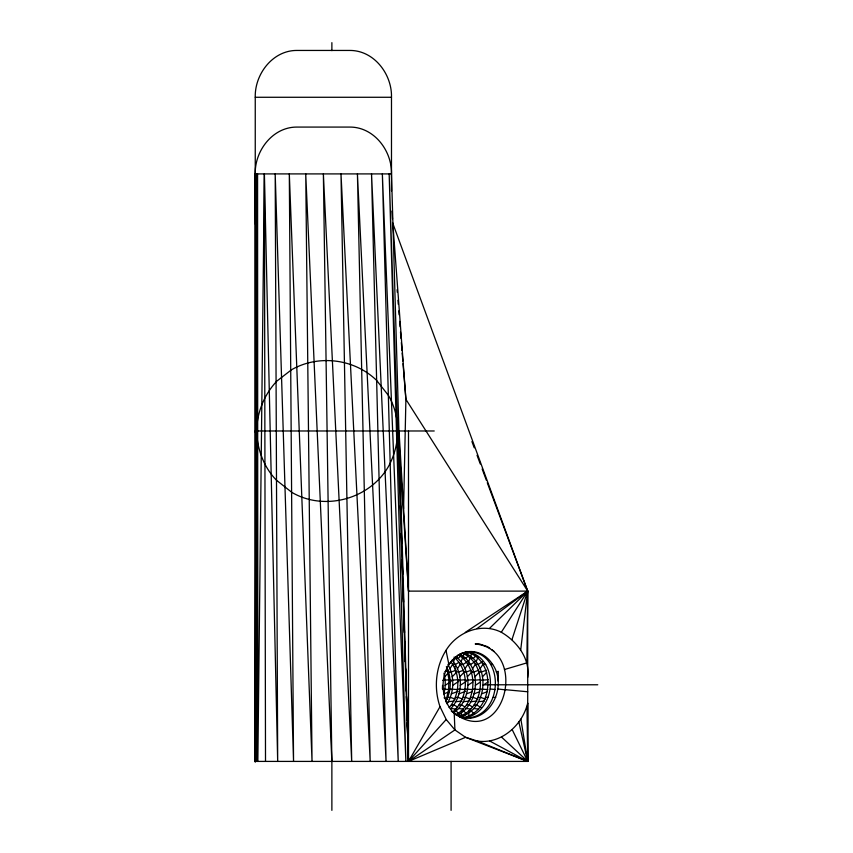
<?xml version="1.0" encoding="UTF-8"?>
<svg xmlns="http://www.w3.org/2000/svg" width="853" height="853" viewBox="0 0 853 853"><rect width="100%" height="100%" fill="white"/><g stroke="black" fill="none" stroke-linecap="round" stroke-linejoin="round"><path stroke-width="1.28" d="M392.86 223.497L527.708 591.118L527.708 761.409L255.239 761.409L255.25 173.905C254.62 150.864 272.672 126.958 296.876 127.076L349.858 127.076C374.072 126.958 392.124 150.864 391.484 173.905L408.502 761.409L465.578 737.301L477.456 741.086L527.708 761.409L527.708 703.043C522.462 725.221 501.18 744.434 477.456 741.086M462.752 653.11C439.53 662.514 437.109 696.858 454.212 713.279L454.916 729.933L408.502 761.409L408.502 430.978M527.708 677.41C530.278 658.58 516.854 641.211 501.308 632.254C481.433 622.253 457.123 631.988 446.002 650.37A56.778 47.075 -90 0 0 440.02 706.679L408.502 761.409L389.16 173.905L405.889 761.409L382.357 173.905L398.234 761.409L371.535 173.905L386.057 761.409L357.428 173.905L370.181 761.409L340.997 173.905L351.703 761.409L323.372 173.905L331.87 761.409L331.881 810.35M255.239 761.409L256.412 173.905L256.54 761.409L257.574 173.905L257.851 761.409L264.377 173.905L277.683 761.409L275.199 173.905L293.549 761.409L289.306 173.905L312.038 761.409L305.737 173.905L331.87 761.409M403.586 508.623L405.9 399.311L392.806 222.964M442.536 685.375L442.44 689L450.16 689.587M443.944 673.166C445.575 679.958 445.874 687.177 443.72 693.884L449.446 691.73M445.565 701.774C451.525 691.165 451.855 677.506 446.364 666.63M451.28 662.365L447.974 664.444C454.67 676.578 454.372 692.092 447.047 703.874M449.147 707.606C459.863 695.227 460.897 675.011 450.938 661.885M452.111 660.105C463.733 673.486 462.891 695.643 450.906 708.502L456.963 709.195M459.031 713.78L456.238 711.082L453.689 711.082C468.553 697.413 469.79 670.533 454.073 657.13M455.79 656.522C473.191 670.053 471.4 700.526 453.529 712.905M455.662 714.814C477.062 703.203 479.258 667.686 458.221 654.646M459.916 654.016C482.148 666.971 479.802 704.024 457.261 715.443M459.255 716.403C485.517 707.702 488.353 663.495 462.123 653.089M464.672 653.089C491.733 663.794 487.703 710.176 459.682 717.064M451.333 711.221L457.89 715.539L465.162 717.757C496.435 712.212 500.018 659.348 468.393 651.799M461.995 717.736C490.272 723.248 507.908 686.068 492.65 664.444A33.246 27.563 -90 0 0 453.977 658.473M454.212 713.279C504.294 750.32 529.809 649.581 475.206 643.94L479.29 643.919L487.596 646.67L489.718 648.195M255.25 762.155L255.25 97.274C254.62 74.243 272.672 50.338 296.876 50.444L349.858 50.444C374.072 50.338 392.124 74.243 391.484 97.274L391.484 190.933M454.873 668.805L455.107 666.172M520.693 650.061L527.708 591.118L487.266 482.702M256.465 431.128C257.105 412.521 264.067 394.608 276.926 381.046L291.534 369.754C318.5 354.294 354.347 358.708 376.642 380.427L388.414 395.397C400.974 417.106 400.441 444.381 388.616 466.207C369.946 499.112 324.662 511.555 291.886 492.405L276.5 480.25C263.652 467.135 257.403 449.318 256.465 431.234M399.001 430.776L408.502 591.118L527.708 591.118L526.877 662.877L504.443 669.52M463.339 656.522L463.936 652.833M470.899 656.522L471.496 652.833M446.066 700.409L448.593 690.013L448.902 679.265L447.015 668.88M498.152 681.152L498.312 671.343L496.265 671.951M462.561 717.725C493.898 712.298 497.47 659.326 465.834 651.799M470.12 717.725C504.464 712.18 504.272 649.559 466.452 651.809M511.971 639.622L527.708 591.118L405.9 399.311L403.042 363.666M453.497 661.885L455.363 656.949M461.057 661.885L462.923 656.949M468.606 661.885L470.472 656.949M476.166 661.885L478.032 656.949M449.862 668.805L453.103 663.687M457.421 668.805L460.652 663.687M464.981 668.805L468.212 663.687M472.53 668.805L475.771 663.687M480.09 668.805L483.32 663.687M501.308 632.254L527.708 591.118L465.29 632.393M468.905 651.916L467.476 654.016L464.928 654.016M408.502 761.409L407.286 722.917L408.502 761.409L446.204 719.495L440.02 706.679M444.605 676.824L448.881 672.409M452.165 676.824L456.44 672.409M459.714 676.824L464.842 671.524M467.273 676.824L472.402 671.524M474.833 676.824L479.962 671.524M482.393 676.824L486.658 672.409M489.43 628.458L527.708 591.118L477.147 628.512M461.078 655.626L458.296 658.335L455.737 658.335M468.628 655.626L465.845 658.335L463.296 658.335M476.187 655.626L473.404 658.335L470.856 658.335M445.095 685.375L451.248 681.302M452.655 685.375L458.797 681.302M460.204 685.375L466.356 681.302M467.764 685.375L472.893 681.973M475.324 685.375L480.442 681.973M482.873 685.375L488.001 681.973M458.829 662.365L455.523 664.444L452.975 664.444M467.487 661.672L463.083 664.444L460.535 664.444M475.046 661.672L470.643 664.444L468.084 664.444M482.606 661.672L478.192 664.444L475.643 664.444M451.28 693.884L458.157 691.303M458.829 693.884L465.706 691.303M466.388 693.884L472.125 691.73M473.948 693.884L479.674 691.73M481.508 693.884L487.234 691.73M444.946 671.514L448.625 670.202M456.174 670.202L451.269 671.951L448.721 671.951M463.733 670.202L458.829 671.951L456.28 671.951M471.293 670.202L466.388 671.951L463.829 671.951M478.842 670.202L473.948 671.951L471.389 671.951M486.402 670.202L481.497 671.951L478.949 671.951M463.712 652.78L465.578 652.15M448.113 701.774L454.159 701.017M455.673 701.774L461.718 701.017M463.222 701.774L469.278 701.017M470.781 701.774L476.827 701.017M478.341 701.774L484.387 701.017M450.448 679.713L442.739 680.321M458.008 679.713L450.288 680.321M465.557 679.713L457.848 680.321M473.116 679.713L465.407 680.321M480.676 679.713L472.957 680.321M488.236 679.713L480.516 680.321M255.25 97.274L391.484 97.274M255.473 224.52L255.25 173.905L391.484 173.905M434.23 430.978L255.25 430.978L255.25 432.108M483.203 664.444L485.752 664.444M490.752 664.444L492.65 664.444M483.448 684.778L597.761 684.778M450 689L457.72 689.587M457.56 689L465.28 689.587M465.12 689L472.829 689.587M472.669 689L480.388 689.587M480.228 689L487.948 689.587M493.183 697.391L495.742 697.391M447.846 697.391L450.405 697.391L455.31 699.119M455.406 697.391L457.954 697.391L462.87 699.119M462.966 697.391L465.514 697.391L470.429 699.119M470.515 697.391L473.074 697.391L477.979 699.119M478.075 697.391L480.623 697.391L485.538 699.119M485.634 697.391L488.183 697.391M451.514 704.93L454.063 704.93L457.389 706.988M459.074 704.93L461.622 704.93L464.938 706.988M466.623 704.93L469.182 704.93L472.498 706.988M474.183 704.93L476.731 704.93L481.156 707.681M461.238 711.082L463.797 711.082L466.591 713.78M468.798 711.082L471.346 711.082L474.151 713.78M462.262 715.443L464.821 715.443M505.712 689.714L527.708 691.772M497.896 689L505.637 689.874M490.336 689L495.497 689.587M473.575 708.502L478.426 709.056M466.026 708.502L470.867 709.056M458.466 708.502L463.307 709.056M444.072 697.829L447.761 699.119M526.994 706.327L527.708 761.409L465.578 737.301L454.916 729.933L446.204 719.495M489.75 741.044L527.708 761.409L520.884 719.186M491.829 649.719L493.951 651.244M501.607 737.152L527.708 761.409L518.795 721.723M512.226 729.699L527.708 761.409M471.922 441.577L474.247 447.804M477.04 455.278L480.292 464M482.148 468.99L486.338 480.207M446.002 650.37L448.87 664.402M397.946 422.917L398.298 425.54M468.638 712.905L469.097 716.616M461.078 712.905L461.537 716.616M397.103 289.732L397.317 292.366M397.946 300.288L398.266 304.254M398.799 310.855L399.119 314.81M399.641 321.41L400.068 326.699M400.494 331.977L401.027 338.577M401.347 342.543L401.976 350.466M402.189 353.099L402.829 361.022M391.922 211.032L392.508 218.986M398.799 441.566L408.502 591.118M398.767 450.885L398.927 456.195L398.777 452.207M399.641 478.746L399.844 485.389L399.652 480.079M400.473 505.296L400.761 514.583L400.483 506.618M402.179 559.696L402.637 574.293L402.2 561.029M403.885 614.107L404.461 632.681L403.906 615.429M405.378 661.875L404.748 641.978L405.367 661.875M405.591 668.517L406.295 691.079L405.623 669.84M255.25 173.905L255.473 213.868M264.377 173.905L265.507 761.409M451.088 761.409L451.088 810.35M331.881 42.65L331.881 50.626M401.678 543.777L401.347 533.157L401.656 543.777M403.501 602.165L403.053 587.568L403.49 602.165M407.212 720.273L406.454 696.379L407.201 720.273"/></g></svg>
